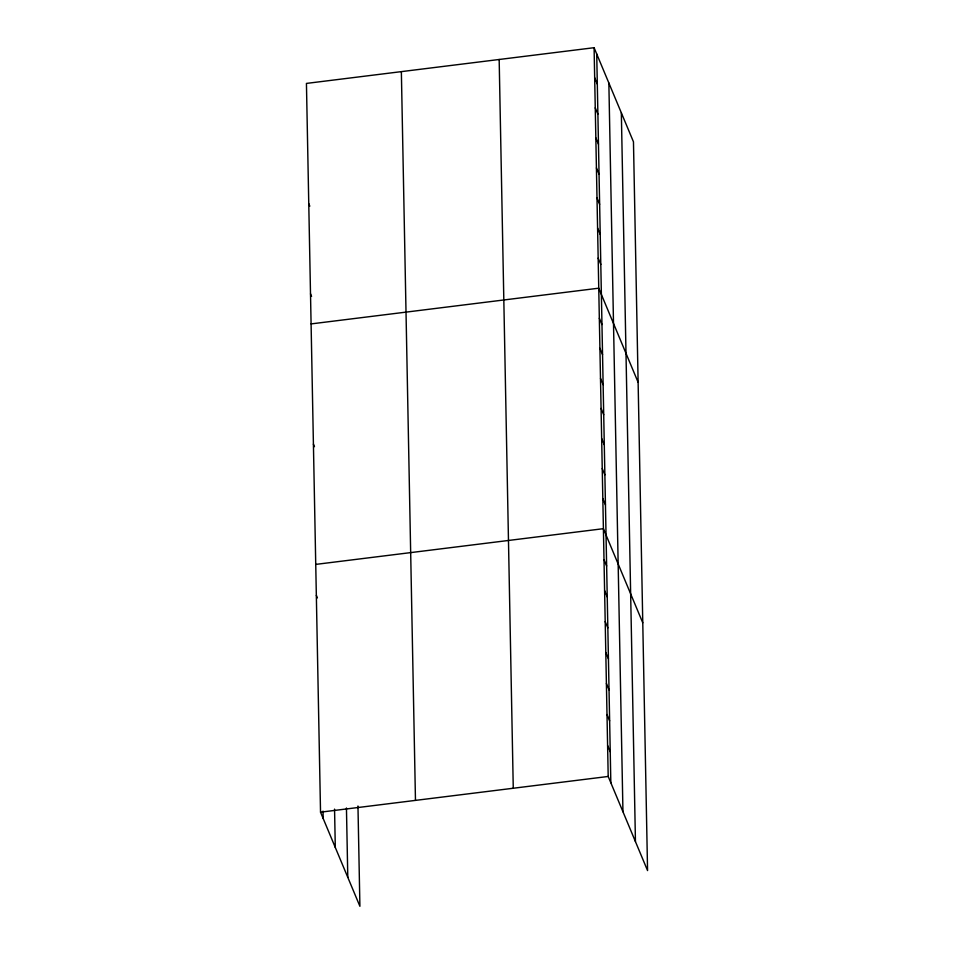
<?xml version="1.0" encoding="UTF-8"?>
<svg xmlns="http://www.w3.org/2000/svg" width="954" height="954" viewBox="0 0 954 954"><rect width="100%" height="100%" fill="white"/><g stroke="black" fill="none" stroke-linecap="round" stroke-linejoin="round"><path stroke-width="1.43" d="M594.092 47.7L608.199 776.461L647.563 870.585L633.468 141.824L594.092 47.7L306.437 83.415L320.532 812.176L359.908 906.3L357.965 806.011M311.087 323.907L598.742 288.191L638.119 382.315M315.738 564.398L603.393 528.683L642.769 622.807M320.532 812.176L608.199 776.461M594.676 77.763L597.311 84.071M595.248 107.826L597.896 114.134M595.833 137.889L598.48 144.197M596.417 167.94L599.052 174.26M597.001 198.003L599.637 204.323M597.586 228.066L600.221 234.374M598.158 258.129L600.805 264.437M599.327 318.254L601.962 324.563M599.911 348.317L602.546 354.626M600.495 378.368L603.131 384.689M601.068 408.431L603.715 414.751M601.652 438.494L604.287 444.802M602.236 468.557L604.872 474.865M602.821 498.62L605.456 504.928M604.001 559.652L606.637 565.961M604.597 590.621L607.233 596.942M605.194 621.603L607.841 627.911M605.802 652.572L608.437 658.88M606.398 683.541L609.034 689.849M606.994 714.51L609.63 720.83M607.591 745.491L610.238 751.8M308.762 203.667L309.811 206.183M310.503 293.844L311.564 296.372M313.413 444.159L314.474 446.675M316.346 595.368L317.396 597.896M621.34 112.846L635.447 841.607M608.855 82.986L622.95 811.747M596.727 54.008L610.834 782.769M499.169 59.482L513.264 788.242M401.36 71.633L415.467 800.394M346.445 808.002L347.793 877.322M334.556 809.123L335.295 847.462M323.036 811.115L323.179 818.484"/></g></svg>
